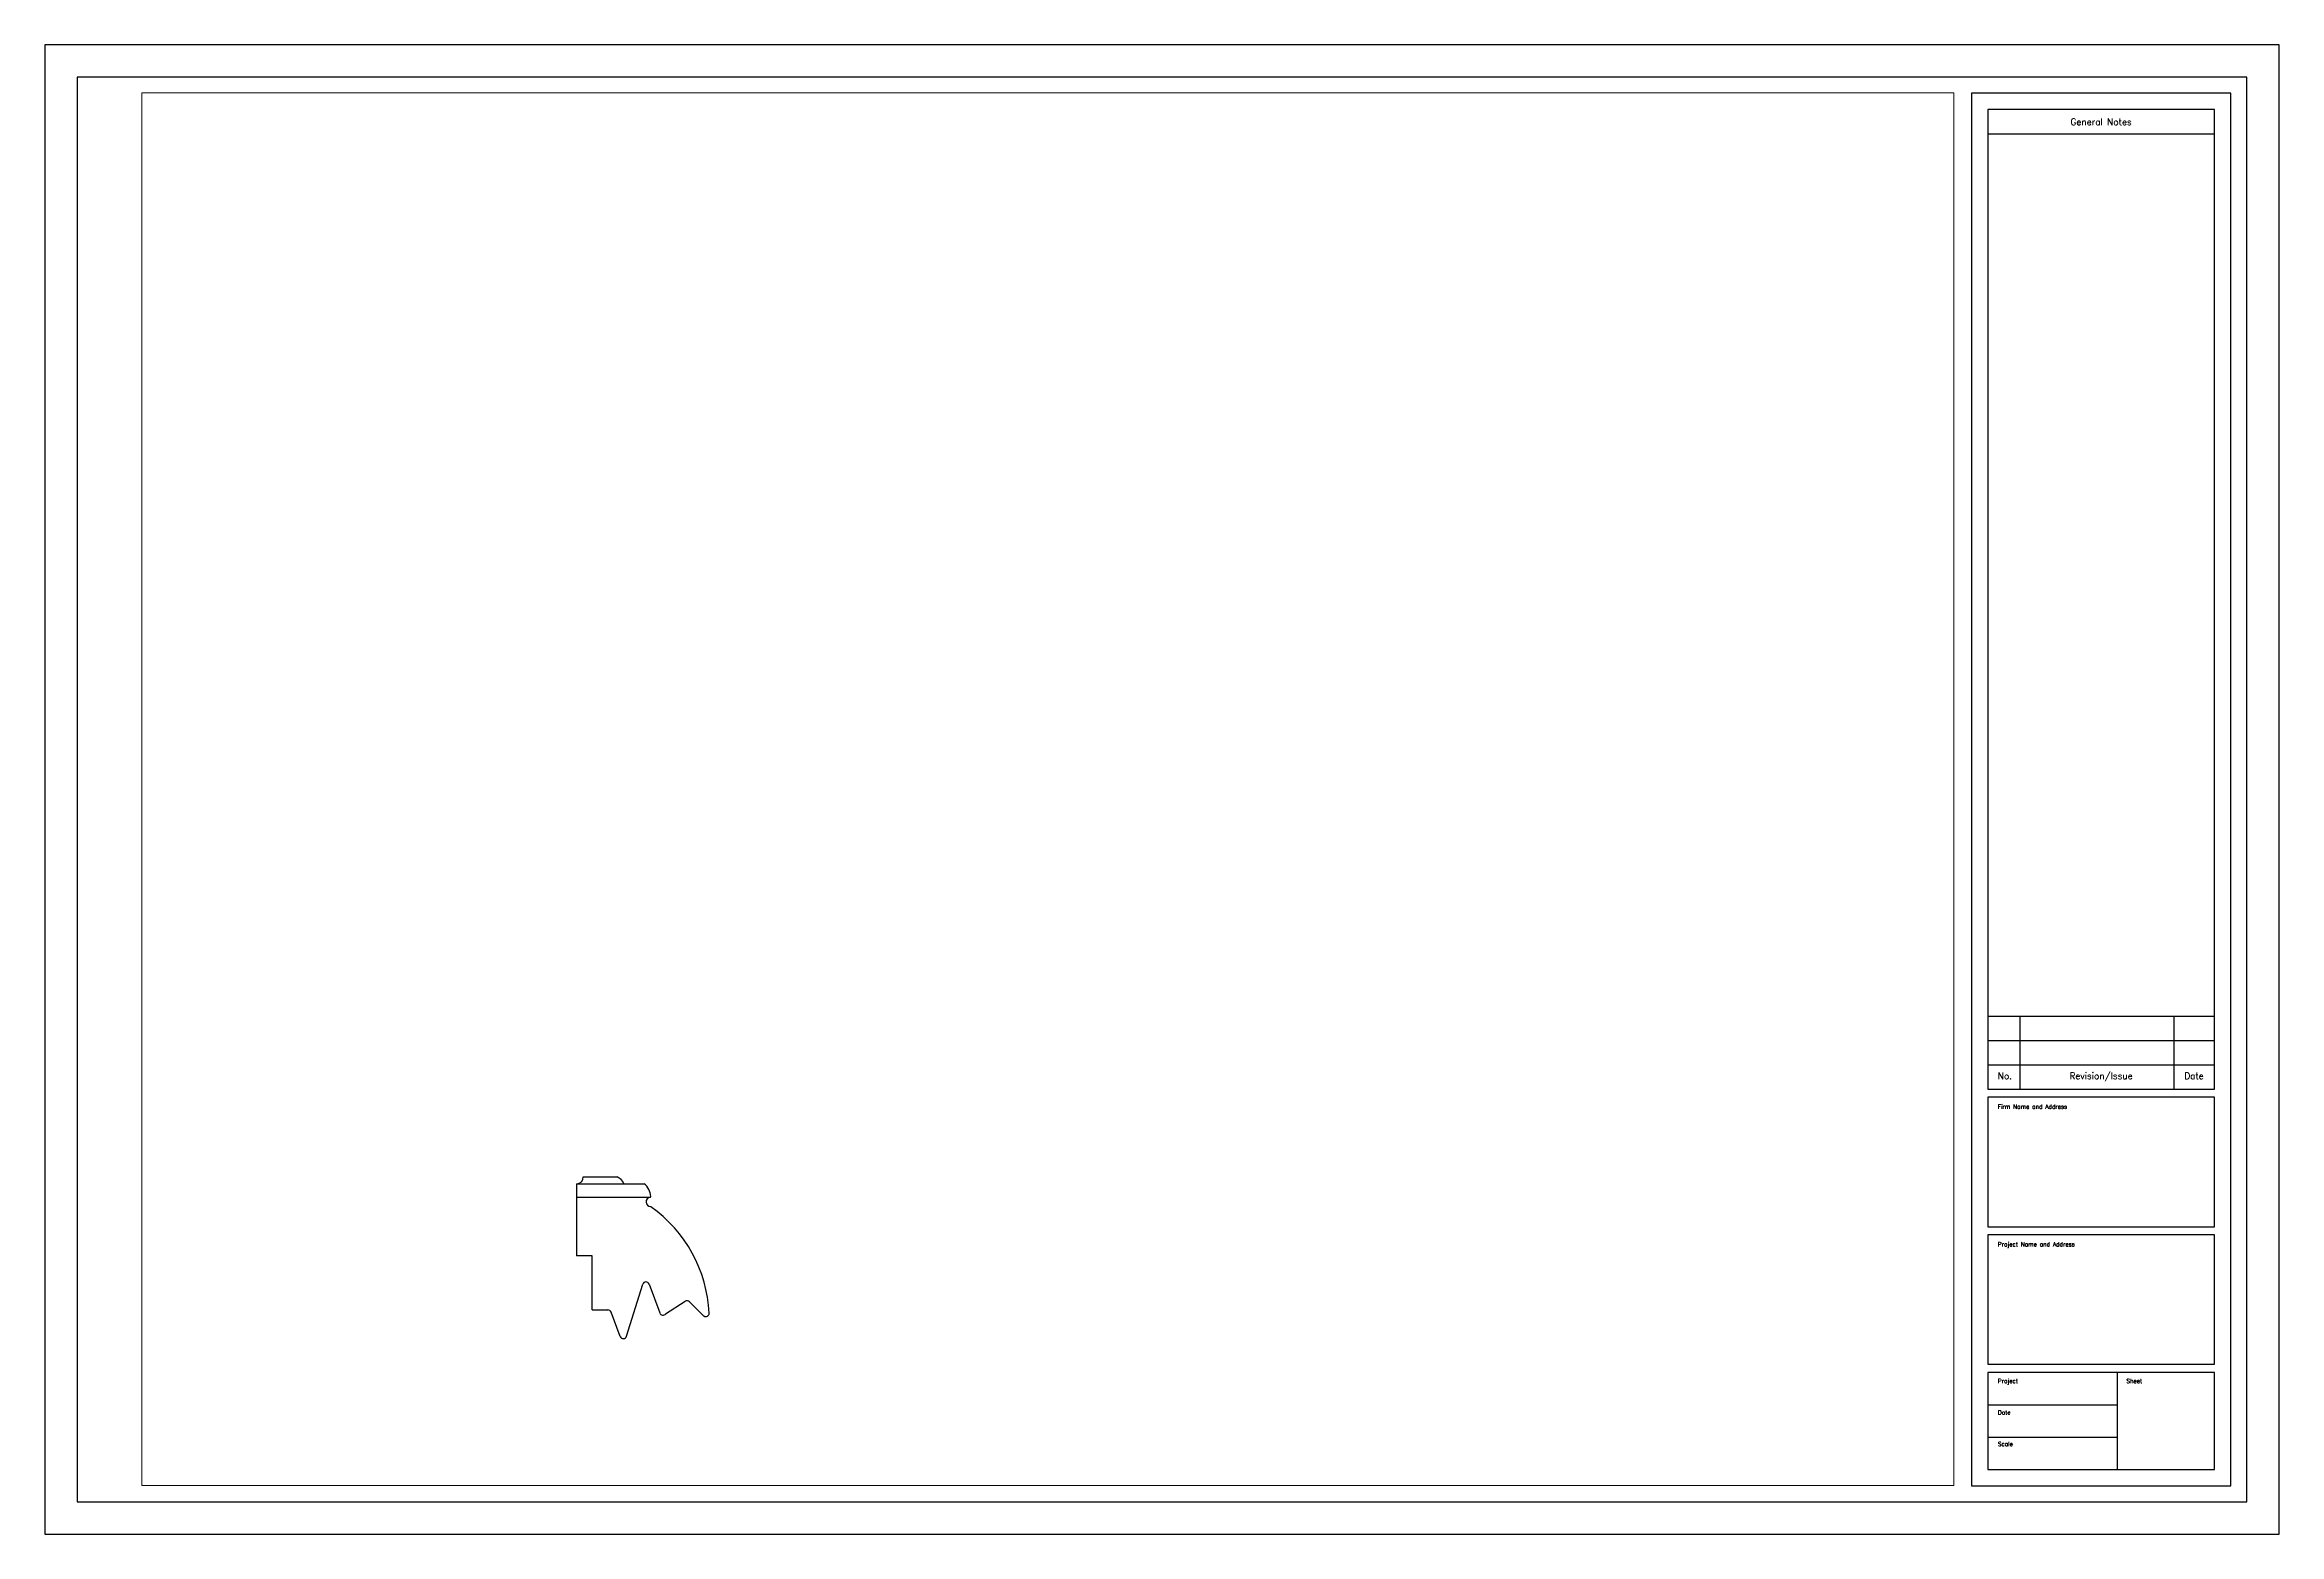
# Paper-space layout 'D-Size Layout' of a CAD drawing. Header units: millimetres, sheet in inches. Extents: x 0 to 34.5, y 0 to 23.
# The model-space entities are those that its viewports show. They can reach past a viewport. Long polylines and large blocks are cut down to what shows.
import ezdxf
from ezdxf.enums import TextEntityAlignment as Align

# ---------------------------------------------------------------- set-up
doc = ezdxf.new("R2010")
doc.units = ezdxf.units.MM
doc.header["$LTSCALE"] = 48
doc.header["$MEASUREMENT"] = 0
for name, color, linetype in [('A-Walls', 7, 'Continuous'), ('Title Block', 7, 'Continuous'), ('Viewport', 5, 'Continuous')]:
    doc.layers.add(name, color=color, linetype=linetype)
doc.styles.add('Roman', font='romans')

# ---------------------------------------------------------------- blocks, each defined once
blk = doc.blocks.new('Architectural Title Block')
for p, q in [((34.5, 23), (0, 23)), ((0, 23), (0, 0)), ((34.5, 0), (34.5, 23)), ((34, 22.5), (0.5, 22.5)), ((0.5, 22.5), (0.5, 0.5)), ((34, 0.5), (34, 22.5)), ((33.75, 22.25), (29.75, 22.25)), ((29.75, 22.25), (29.75, 0.75)), ((33.75, 0.75), (33.75, 22.25)), ((33.5, 22), (30, 22)), ((30, 22), (30, 6.875)), ((33.5, 6.875), (33.5, 22)), ((30, 21.625), (33.5, 21.625)), ((30, 8), (33.5, 8)), ((30.5, 6.875), (30.5, 8)), ((32.875, 6.875), (32.875, 8)), ((30, 7.625), (33.5, 7.625)), ((30, 7.25), (33.5, 7.25)), ((30, 6.875), (33.5, 6.875)), ((33.5, 6.75), (30, 6.75)), ((30, 6.75), (30, 4.75)), ((33.5, 4.75), (33.5, 6.75)), ((30, 4.75), (33.5, 4.75)), ((33.5, 4.625), (30, 4.625)), ((30, 4.625), (30, 2.625)), ((33.5, 2.625), (33.5, 4.625)), ((30, 2.625), (33.5, 2.625)), ((33.5, 2.5), (30, 2.5)), ((30, 2.5), (30, 1)), ((32, 1), (32, 2.5)), ((33.5, 1), (33.5, 2.5)), ((30, 2), (32, 2)), ((30, 1.5), (32, 1.5)), ((29.75, 0.75), (33.75, 0.75)), ((30, 1), (33.5, 1)), ((0.5, 0.5), (34, 0.5)), ((0, 0), (34.5, 0))]:
    blk.add_line(p, q)
at = {"style": 'Roman'}
for s, p in [('General Notes', (31.7483, 21.8078)), ('No.', (30.2636, 7.0784)), ('Revision/Issue', (31.7483, 7.0784)), ('Date', (33.1838, 7.0784))]:
    blk.add_text(s, height=0.1, dxfattribs=at).set_placement(p, align=Align.MIDDLE_CENTER)
for s, p in [('Firm Name and Address', (30.1554, 6.5711)), ('Project Name and Address', (30.1554, 4.4461)), ('Project', (30.1554, 2.3346)), ('Sheet', (32.1399, 2.3346)), ('Date', (30.1554, 1.8489)), ('Scale', (30.1554, 1.3632))]:
    blk.add_text(s, height=0.065, dxfattribs=at).set_placement(p)
at = {"color": 0, "style": 'Roman', "flags": 8}
for tag, p in [('FNAME', (-0.05, 6)), ('REVDATE', (-0.05, 3)), ('USER', (-0.05, 0))]:
    blk.add_attdef(tag, p, '', height=0.15, rotation=90, dxfattribs=at)

msp = doc.modelspace()

# ---------------------------------------------------------------- linework, layer by layer
at = {"layer": 'A-Walls', "color": 18, "true_color": 0x470001}
for p, q in [((256.7, 173.6), (256.7, 120.1)), ((256.7, 173.6), (306.7, 173.6)), ((261.7, 178.6), (286.7, 178.6)), ((256.7, 163.6), (311.3, 163.6)), ((268.3, 120.1), (256.7, 120.1)), ((268.3, 80.1), (268.3, 120.1)), ((293.8, 60.6), (305.7, 99.1)), ((310.5, 99.2), (318.3, 77.8)), ((322.7, 77.2), (337.3, 86.5)), ((340.4, 86.1), (351, 75.5)), ((268.3, 80.1), (279.9, 80.1)), ((289.1, 60.4), (282.3, 78.5))]:
    msp.add_line(p, q, dxfattribs=at)
for centre, radius, start, end in [((256.7, 178.6), 5, 270, 0), ((283.7, 170.5), 8.62, 20.9934, 69.8093), ((299.2, 163.6), 12.5, 2.2326, 53.1301), ((311.7, 160.1), 3.5, 97.3123, 267.6474), ((311.2, 164), 0.5, 277.3123, 2.2326), ((311.5, 156.1), 0.5, 54.5826, 87.6474), ((252.1, 72.6), 103, 2.8421, 54.5826), ((308.1, 98.3), 2.5, 20.1933, 162.8358), ((338.6, 84.4), 2.5, 45.0271, 122.6008), ((279.9, 77.6), 2.5, 20.6744, 90), ((320.7, 78.6), 2.5, 200.1933, 324.81), ((352.5, 77.6), 2.5, 234.1363, 2.8421), ((291.4, 61.3), 2.5, 200.6744, 342.8358)]:
    msp.add_arc(centre, radius, start, end, dxfattribs=at)

psp = doc.layouts.new('D-Size Layout')

# ---------------------------------------------------------------- block references
at = {"layer": 'Title Block'}
psp.add_blockref('Architectural Title Block', (0, 0), dxfattribs=at)

# ---------------------------------------------------------------- viewports
at = {"layer": 'Viewport'}
psp.add_viewport(center=(15.488, 11.505), size=(27.976, 21.4991), view_center_point=(605.967, 465.994), view_height=1031.95692, dxfattribs=at)

doc.saveas('drawing.dxf')
